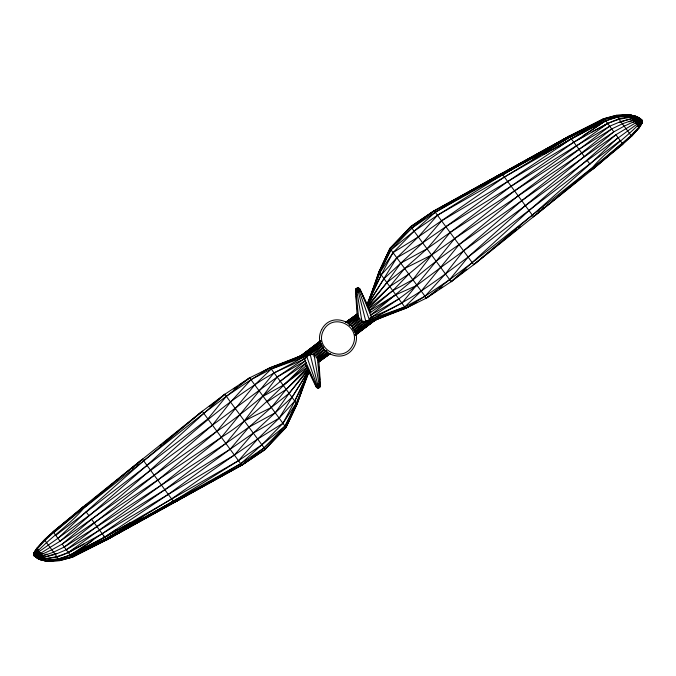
<?xml version="1.0" encoding="UTF-8"?>
<svg xmlns="http://www.w3.org/2000/svg" width="676" height="676" viewBox="0 0 676 676"><rect width="100%" height="100%" fill="white"/><g stroke="black" fill="none" stroke-linecap="round" stroke-linejoin="round"><path stroke-width="1.01" d="M305.138 363.925L316.022 386.74L318.092 387.855L318.979 383.951L314.036 354.469L310.183 354.604L306.608 356.075L304.868 357.866M308.864 372.256L297.026 404.13L285.931 427.333L265.271 449.422L241.822 465.223L106.681 539.87L71.876 557.328L59.758 560.615L46.34 561.308L38.819 559.246L33.8 555.216L34.011 552.681L36.758 548.244L44.405 539.676L53.117 531.742L82.683 507.161L202.268 411.278L224.829 394.269L249.613 377.85L270.273 367.643L301.851 355.415L320.737 341.101M37.374 552.368L33.851 555.292L34.07 552.774C46.61 534.192 66.671 522.396 82.683 507.161L83.579 508.377C68.817 525.843 48.841 538.392 33.851 555.292L57.933 538.324L212.416 425.162L277.135 377.031L306.067 357.688M355.246 334.857L374.132 320.534L405.71 308.307L426.37 298.108L451.154 281.689L473.715 264.679L593.291 168.797L631.384 136.011L639.099 127.544L641.913 123.184L642.2 120.759L637.155 116.703L629.669 114.692L616.225 115.334L604.107 118.621L569.302 136.079L434.161 210.735L410.704 226.536L389.951 248.438L378.957 271.82L368.944 300.364L379.025 271.955L390.052 248.616L394.573 244.382M304.969 381.492L297.026 404.13L286.032 427.511L265.161 449.219L241.712 465.029L106.614 539.752L71.876 557.328L59.716 560.539L46.34 561.308L36.758 548.244L37.763 549.622L34.518 553.382L33.851 555.292L34.189 552.926C47.481 534.995 66.975 522.793 82.683 507.161L82.987 507.583L81.483 509.028M370.845 312.033L360.291 289.852L358.973 288.23L357.452 288.314L356.041 288.863L355.508 290.891L357.173 315.929M358.973 288.23L359.209 289.353L357.874 290.232L355.939 289.472L357.41 288.12L359.505 288.542L368.462 307.867M362.606 322.046L365.927 321.928L369.003 320.669L369.375 319.883L359.395 291.491C357.427 288.322 356.21 288.044 359.962 289.21L370.87 315.574M359.962 289.21L360.139 290.722L359.395 291.491L357.004 292.007L355.508 290.891L356.041 288.863M318.81 360.029L320.466 385.066L319.41 387.635L317.712 387.703L318.109 385.717L320.044 386.478L319.41 387.635L317.72 387.999L315.692 386.097L315.844 385.235L305.104 360.376M358.736 319.241L356.007 291.61L356.286 289.987L357.891 288.094L357.004 292.007L361.947 321.489L365.8 321.345L369.375 319.883L371.116 318.083M359.801 289.134L358.263 287.959L356.573 288.322L355.686 289.37L355.998 290.832L358.069 291.153L359.826 290.012L357.959 288.686L356.632 288.922L357.672 289.328L357.815 288.838M279.906 432.986L285.931 427.333L296.95 404.003L300.938 391.987M371.724 293.984L379.025 271.955L383.022 264.595M367.558 304.301L368.251 302.333M292.953 411.363L296.95 404.003L304.944 381.441M370.338 297.423L379.718 272.842L390.99 249.833L411.853 228.074L434.161 210.735L473.715 264.679L516.836 229.468M33.8 555.216L34.518 553.382L37.146 552.055M163.212 443.169L202.268 411.278L241.822 465.223L264.122 447.875L284.993 426.125L296.265 403.116L308.712 372.248M367.271 303.701L379.718 272.842L393.026 252.613L414.126 231.167L435.285 212.239L501.727 173.402L533.508 216.734L581.58 177.653M311.712 353.962L306.98 355.289L306.608 356.075L316.85 385.235L319.004 387.661L320.297 386.587L320.069 382.895M308.45 372.104L294.761 401.071L282.948 423.345L261.857 444.791L240.698 463.719L174.247 502.547L142.475 459.215L95.215 497.646M367.533 303.854L381.213 274.887L393.026 252.613L418.334 236.896L504.414 177.044L569.986 136.991L604.107 118.621L604.64 119.339L616.656 115.926L629.669 114.692L639.226 127.705L631.578 136.282L622.866 144.208L593.291 168.797L592.404 167.572C607.302 150.207 626.905 137.465 642.2 120.759L641.972 123.269L639.226 127.705L631.578 136.282L616.225 115.334L617.518 117.1L630.455 115.74L637.299 116.897L641.71 120.091M309.49 370.44L294.761 401.071L279.163 418.182L257.649 439.054L238.476 460.694L173.352 501.338L106.681 539.87L91.573 519.295C147.892 476.732 195.465 423.548 254.751 384.881C276.087 369.595 301.783 361.516 321.337 343.661M366.941 304.589L381.213 274.887L396.82 257.776L418.334 236.896L437.499 215.255L502.631 174.619L569.302 136.079L571.33 138.825C591.889 129.124 613.014 111.557 637.299 116.897C648.385 122.829 636.378 118.807 632.947 122.593M296.95 404.003L284.993 426.125L261.857 444.791L238.476 460.694L71.343 556.61L59.319 560.032L46.34 561.308L45.554 560.252L38.414 558.697L34.239 555.816L37.349 557.244L43.501 557.447L55.204 554.421L66.316 549.765L99.566 530.204L230.102 449.278L253.289 433.113L279.163 418.182L308.442 370.904M638.752 125.423L642.014 120.505L635.677 122.863L615.92 134.718L459.072 244.661C427.519 265.736 400.057 291.947 370.304 315.32L374.386 320.88L379.726 317.805M367.541 305.045L396.82 257.776L422.694 242.836L445.881 226.68L507.727 181.548L571.33 138.825L604.64 119.339L569.986 136.991L435.285 212.239L411.853 228.074L389.951 248.438L379.025 271.955M308.611 371.141L291.981 397.277L253.289 433.113L234.361 455.092L171.569 498.913L105.997 538.958L71.876 557.328L70.287 555.182L58.457 558.858L45.529 560.218L38.684 559.069L34.273 555.866M367.372 304.817L384.002 278.673L422.694 242.836L441.622 220.866L573.831 142.23L607.639 123.429L619.115 119.272L631.452 117.1L637.569 117.252L641.744 120.142L638.068 117.937L631.452 117.1M262.009 372.079L270.273 367.643L296.265 403.116L282.948 423.345L257.649 439.054L234.361 455.092L102.152 533.727L68.335 552.52L56.86 556.678L44.532 558.858L38.414 558.697L34.189 555.748L37.4 557.311L43.408 557.32L56.902 553.424M36.876 548.413L34.011 552.681L38.819 559.246L46.069 560.945L59.319 560.032L71.326 556.593L105.98 538.933L182.419 496.209M639.226 127.705L641.972 123.269L637.155 116.703L629.914 115.004L616.656 115.926L604.657 119.365L570.003 137.025L493.556 179.74M599.401 163.077L592.987 168.375L593.291 168.797L631.012 135.496L638.871 127.223L641.794 123.024L642.2 120.759L641.465 122.576L638.212 126.328L639.099 127.544M308.611 369.823L289.091 393.347L271.313 407.484L248.929 427.173L230.102 449.278L168.256 494.409L104.653 537.124L70.287 555.182L102.152 533.727L164.834 489.737L225.835 443.464L244.349 420.92L277.135 377.031L305.679 360.629L301.597 355.069L296.249 358.153M317.864 386.799L318.988 385.692M617.518 117.1L605.688 120.776L573.831 142.23L511.149 186.213L450.14 232.485L431.634 255.029L412.884 279.678L392.798 290.672L368.403 309.16M37.112 548.735L34.011 552.681L34.687 553.619L39.216 551.608L35.794 555.123L34.02 555.52L35.245 554.371L33.91 555.368L39.157 553.162M638.871 127.223L641.794 123.024L637.874 125.854L642.014 120.505L636.826 122.787M308.188 369.088L289.091 393.347L275.233 412.833L248.929 427.173L225.835 443.464L96.981 526.68L64.296 547.011L53.556 552.174L42.47 556.044L37.4 557.311L34.13 555.672L36.791 556.475L42.292 555.799L46.864 554.126M367.795 306.87L386.883 282.61L400.741 263.125L427.055 248.776L450.14 232.485L578.994 149.278L611.687 128.947L622.427 123.784L633.513 119.914L638.583 118.646L641.803 120.21C625.841 111.16 606.034 124.553 591.956 131.871M354.638 332.288L372.653 318.523L401.933 303.135L454.627 238.603L514.571 190.877L607.639 123.429M367.364 306.127L386.883 282.61L404.67 268.473L427.055 248.776L445.881 226.68L576.417 145.754L609.668 126.192L620.771 121.528L632.482 118.503L638.068 117.937L641.803 120.21C634.654 116.154 626.204 120.438 619.081 122.525M306.22 363.096C279.18 389.283 253.517 417.193 221.356 437.347L62.167 544.112L51.815 549.799L41.38 554.557L36.335 555.858L34.02 555.52L35.659 554.937L37.602 552.681M638.381 123.277L640.324 121.021L641.963 120.438L639.648 120.1L634.595 121.393L624.168 126.159L613.816 131.845L454.627 238.603L431.634 255.029L408.794 274.101L392.798 290.672L369.358 310.571M428.466 215.382L434.161 210.735L410.814 226.73L389.951 248.438L426.37 298.108L436.409 291.018M307.098 367.761L286.21 389.418L271.313 407.484L244.349 420.92M368.885 308.197L389.765 286.54L404.67 268.473L431.634 255.029M33.91 555.368L35.084 554.159M305.645 356.658L306.98 355.289M318.751 387.551L318.168 387.111L318.523 387.644M369.907 318.269L398.84 298.919L440.769 267.493L636.767 124.35L640.189 120.835L641.963 120.438L639.758 120.244L636.707 122.635M368.124 307.157L389.765 286.54L408.794 274.101M307.859 368.792L286.21 389.418L267.189 401.848M57.933 538.324L86.072 511.791L143.65 460.838L202.268 411.278M473.715 264.679L532.325 215.12L589.903 164.158L618.05 137.625M285.931 427.333L264.122 447.875L240.698 463.719L105.997 538.958L71.343 556.61M247.517 460.567L241.822 465.223L265.271 449.422L224.829 394.269L146.962 465.358L60.063 541.231L36.335 555.858L34.079 555.596L36.876 556.601L42.47 556.044M410.704 226.536L451.154 281.689L529.021 210.599L615.92 134.718L622.173 143.253L533.508 216.734L533.102 216.176M142.881 459.773L142.475 459.215L53.81 532.696L60.063 541.231L216.911 431.288C248.464 410.222 275.926 384.002 305.679 360.629M312.675 354.494L322.004 346.315M313.96 356.244L323.289 348.064M352.695 327.894L361.246 320.39M353.979 329.643L363.308 321.455M321.632 344.067L304.428 358.939L274.05 372.814L221.356 437.347L161.412 485.072L68.335 552.52M351.385 326.111L359.978 318.666M316.005 357.291L324.598 349.847M354.342 331.891L366.857 321.075M369.983 318.371L371.546 317.019C407.51 303.642 437.651 279.627 468.13 257.032L620.222 140.583M34.07 552.774L37.763 549.622M638.212 126.328L641.913 123.184M263.099 396.271L283.185 385.278L306.625 365.386M349.357 325.088L358.829 317.095M317.154 358.863L326.618 350.869M91.573 519.295L62.167 544.112L71.876 557.328L106.614 539.752L177.788 498.525M320.711 342.8L303.33 357.427L271.262 369.011L250.957 379.701L226.325 396.322L203.73 413.29L83.579 508.377M355.272 333.15L372.653 318.523L404.721 306.946L425.018 296.249L449.65 279.627L472.254 262.66L592.404 167.572M425.905 297.465L426.37 298.108L449.65 279.627L468.13 257.032L525.345 205.589L613.816 131.845L604.107 118.621L569.369 136.197L434.262 210.92L410.814 226.73M88.7 502.944L53.117 531.742M600.998 161.758L603.406 159.773M605.003 158.446L607.411 156.46M609.811 154.474L622.866 144.208M300.017 356.37L320.534 340.822L301.699 355.213L315.751 344.752M159.959 445.822L161.589 444.495M375.966 319.587L355.449 335.127L374.276 320.745L361.06 330.589M518.458 228.133L520.089 226.806M348.284 323.618L357.883 315.802M318.1 360.147L327.699 352.34M589.734 171.028L592.987 168.375L591.348 169.684M320.872 341.287L302.442 356.227L271.262 369.011L254.751 384.881L216.911 431.288L157.812 480.163L66.316 549.765M355.103 334.671L373.541 319.731L404.721 306.946L421.224 291.069L459.072 244.661L518.171 195.795L609.668 126.192M209.306 406.724L224.829 394.269M451.154 281.689L466.677 269.225M64.296 547.011L154.238 475.296L212.416 425.162L230.541 402.076L250.957 379.701L270.273 367.643L302.442 356.227L320.475 342.478M611.687 128.947L521.737 200.662L463.559 250.796L445.442 273.873L425.018 296.249L405.71 308.307L373.541 319.731L355.508 333.471M82.987 507.583L87.094 504.304M105.143 489.897L106.783 488.587M108.422 487.278L112.52 484.008M132.217 468.291L133.856 466.981M135.496 465.671L137.955 463.702M515.053 230.584L516.692 229.274M538.848 211.596L540.487 210.287M542.127 208.977L543.766 207.667M565.094 190.64L571.659 185.401M573.299 184.092L574.938 182.782M576.586 181.472L578.225 180.162M39.276 553.314L36.225 555.706L34.079 555.596L36.791 556.475L43.036 553.365M355.17 334.755L359.226 331.57M638.609 123.59L642.132 120.666L641.465 122.576L640.899 121.798L642.073 120.59L641.296 122.339L642.132 120.666L636.767 124.35M347.456 322.486L357.215 314.889M318.768 361.06L328.528 353.472M55.762 535.367L207.853 418.917L226.325 396.322L249.613 377.85L286.032 427.511M298.26 357.427L301.851 355.415L320.593 340.907M355.382 335.051L374.132 320.534L377.723 318.523M310.166 354.562L322.452 345.183M353.531 330.775L366.637 320.77M313.056 355.018L323.719 346.915M352.264 329.043L362.919 320.931M283.185 385.278L307.58 366.798M351.757 326.609L361.618 319.156M314.357 356.793L324.226 349.348M350.472 319.638L352.12 318.404M349.644 325.477L359.548 318.066M316.436 357.883L326.339 350.472M317.399 343.518L320.703 341.059M355.272 334.899L359.404 331.823M601.674 127.578L607.513 123.26M346.104 322.393L356.877 314.425L346.002 322.241M348.503 323.922L358.441 316.562M317.543 359.387L327.48 352.035M319.106 361.525L329.871 353.565L318.979 361.356M44.599 558.942L37.949 558.063L34.239 555.816L38.431 558.714C50.903 559.179 64.465 556.416 74.309 548.38M347.591 322.68L357.57 315.379M318.413 360.578L328.384 353.278M345.96 322.19L357.646 313.732L345.892 322.097M346.154 322.452L357.004 314.602M318.337 362.218L330.023 353.759L319.064 361.466M34.189 552.926L38.109 550.095M318.362 362.251L330.091 353.861M233.71 389.072L237.056 386.706M239.566 384.94L249.613 377.85L250.069 378.492M439.763 288.652L442.273 286.886M369.882 312.963L395.806 294.77L417.024 285.331M280.177 381.18L306.093 362.987M635.677 122.863L639.648 120.1L641.913 120.37L639.107 119.356L633.513 119.914M559.035 146.886L571.262 138.732L604.657 119.365M116.078 529.646L104.721 537.217L71.326 556.593M583.168 135.673L605.637 120.7L571.262 138.732L543.749 154.424M44.532 558.858L37.915 558.013L34.239 555.816L38.684 559.069C58.82 563.809 77.588 552.064 92.815 540.285M498.187 177.425L569.369 136.197L604.158 118.714L616.267 115.41L629.669 114.692M369.544 310.825L395.806 294.77M533.119 159.435L570.003 137.025L604.158 118.714M142.864 516.523L105.98 538.933L71.825 557.235M465.375 194.781L501.812 173.563L569.302 136.079L584.41 156.663M210.608 481.177L174.163 502.395L173.318 501.296M370.304 315.32L398.84 298.919M571.33 138.825L437.499 215.255L414.126 231.167L390.99 249.833L378.957 271.82L405.71 308.307L416.729 302.392M130.392 522.573L104.721 537.217L70.346 555.25M434.262 210.92L501.727 173.402M241.712 465.029L106.681 539.87L103.521 535.586M579.146 138.96L584.639 135.927M68.47 552.698L84.027 544.087M634.815 121.688L639.192 119.475L641.854 120.286L638.583 118.646L632.482 118.503M410.045 305.476L411.904 304.538M356.632 288.922L358.457 288.525L357.672 289.328M634.595 121.393L639.107 119.356L641.854 120.286L638.634 118.714L629.119 121.832M41.38 554.557L36.876 556.601L34.13 555.672L37.4 557.311L42.292 555.799M40.306 553.095L33.961 555.444L36.225 555.706L41.168 554.261M318.109 385.717L316.774 386.596L317.01 387.72L318.827 387.086L319.985 385.117L317.348 357.731M374.132 320.534L400.488 309.819M402.448 309.025L405.372 307.834L405.71 308.307M273.535 366.924L301.851 355.415M33.961 555.444L35.659 554.937M632.575 118.638L638.034 117.894L641.744 120.142L637.569 117.252L630.421 115.706M34.189 555.748L37.949 558.063L43.408 557.32M633.691 120.159L639.192 119.475L641.913 120.37M37.915 558.013L43.501 557.447M616.673 115.942L629.922 115.021L637.155 116.703M58.508 558.917L59.758 560.615L59.311 560.015L46.061 560.936L38.819 559.246M357.435 288.221L358.584 288.179M318.303 386.621C321.269 387.711 315.506 387.509 315.844 385.235L316.588 384.467L318.979 383.951L320.466 385.066L319.604 387.297L317.399 387.77M631.384 117.007L637.553 117.235L630.455 115.74M38.431 558.714L45.554 560.252M357.232 288.407L356.573 288.322L355.66 290.021L355.914 293.063M317.01 387.72L307.512 368.09M501.812 173.563L502.657 174.653M296.265 403.116L297.026 404.13M587.131 160.381L589.903 164.158M86.072 511.791L88.843 515.577M59.319 560.032L44.599 539.947M270.273 367.643L270.611 368.116M365.927 321.928L357.384 287.984M318.599 387.965L310.056 354.03M356.167 296.096L356.59 301.158M357.012 306.22L357.266 309.253M318.717 366.696L318.971 369.73M319.393 374.791L319.816 379.853M316.157 385.945L316.022 386.74L317.99 387.433L319.351 387.035L320.432 385.785L319.055 384.754L316.157 385.945M321.7 329.491C310.825 350.59 343.239 367.465 354.283 346.458C365.158 325.367 332.736 308.493 321.7 329.491M323.441 330.403C313.74 349.238 342.681 364.305 352.542 345.554C362.243 326.719 333.302 311.653 323.441 330.403M637.299 116.897L629.922 115.021L637.299 116.897M46.061 560.936L38.684 559.069L46.069 560.945"/></g></svg>
